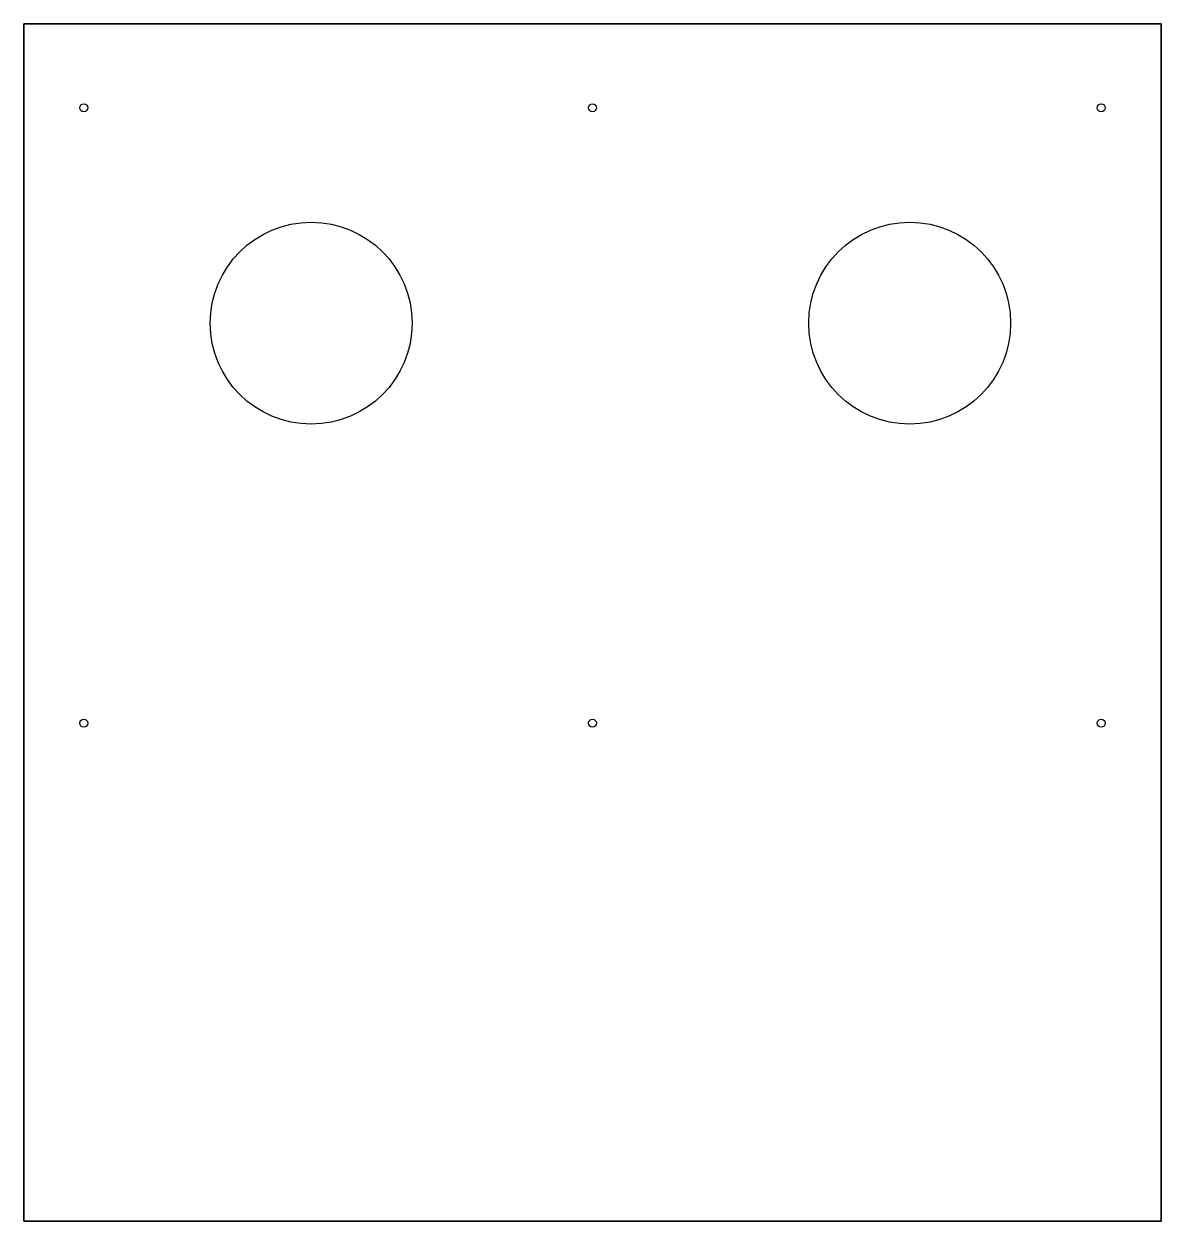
# Model space of a CAD drawing. Header units: millimetres. Extents: x -144 to 141, y -66 to 234.
import ezdxf

# ---------------------------------------------------------------- set-up
doc = ezdxf.new("R2010")
doc.units = ezdxf.units.MM
doc.layers.get('0').update_dxf_attribs({"linetype": 'CONTINUOUS'})

msp = doc.modelspace()

# ---------------------------------------------------------------- linework, layer by layer
for points in [[(140.66, -66.32), (140.66, 233.68), (-144.34, 233.68), (-144.34, -66.32)], [(140.66, 233.68), (140.66, -66.32), (-144.34, -66.32), (-144.34, 233.68)]]:
    msp.add_lwpolyline(points, close=True)
for centre, radius in [((-129.34, 212.68), 1), ((-129.34, 212.68), 1), ((-1.84, 212.68), 1), ((-1.84, 212.68), 1), ((125.66, 212.68), 1), ((125.66, 212.68), 1), ((-72.34, 158.68), 25.3), ((-72.34, 158.68), 25.3), ((77.66, 158.68), 25.3), ((77.66, 158.68), 25.3), ((-129.34, 58.44), 1), ((-129.34, 58.44), 1), ((-1.84, 58.44), 1), ((-1.84, 58.44), 1), ((125.66, 58.44), 1), ((125.66, 58.44), 1)]:
    msp.add_circle(centre, radius)

doc.saveas('drawing.dxf')
